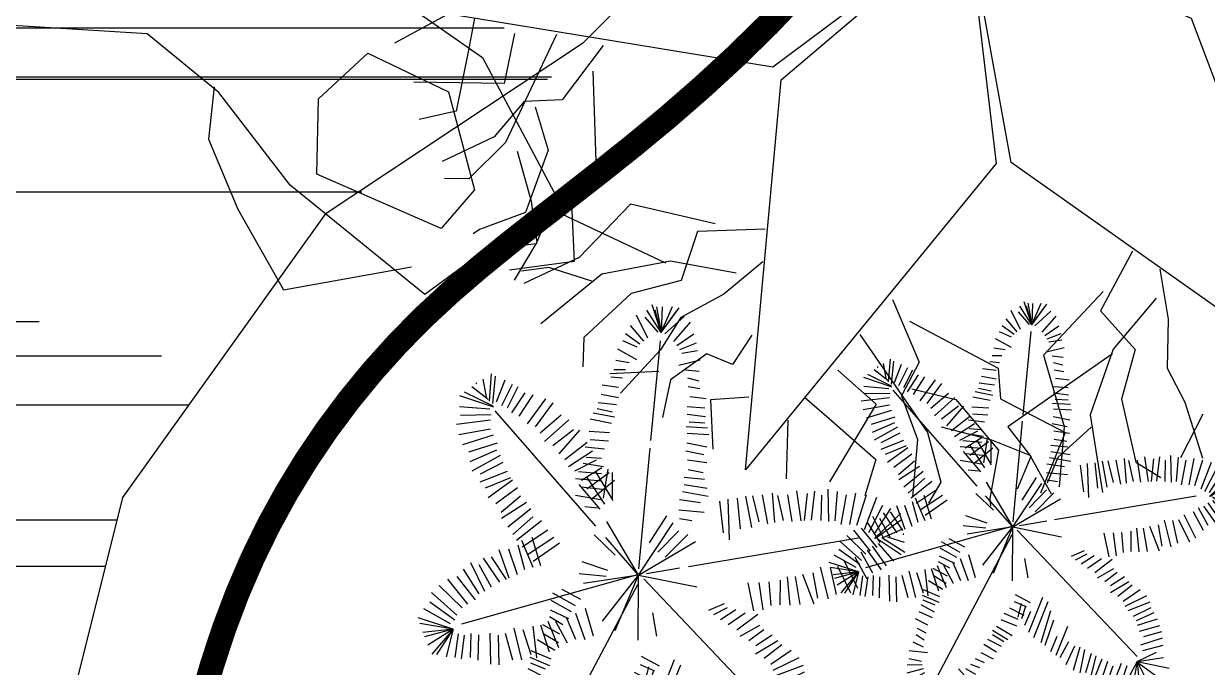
# Model space of a CAD drawing. Extents: x 302512 to 1034855, y -184136 to 410364.
# Drawn here: x 563410 to 568247, y 56767 to 59398 of the extents above; entities that cross this region are included whole.
import ezdxf

# ---------------------------------------------------------------- set-up
doc = ezdxf.new("R2010")
doc.units = 0
doc.header["$MEASUREMENT"] = 0
doc.linetypes.add('ACAD_ISO04W100', pattern=[30.5, 24, -3, 0.5, -3])
for name, color, linetype in [('F', 5, 'Continuous'), ('shu', 74, 'Continuous'), ('树', 80, 'Continuous'), ('水', 120, 'Continuous'), ('环境', 8, 'Continuous'), ('红线', 20, 'Continuous'), ('道路线', 161, 'Continuous')]:
    doc.layers.add(name, color=color, linetype=linetype)

# ---------------------------------------------------------------- blocks, each defined once
blk = doc.blocks.new('M_F15')
for p, q in [((-81.9454059945001, 483.6525579526096), (-113.6309115628774, 533.2662440708191)), ((-104.4587915299271, 531.8963583796794), (-81.9454059945001, 483.6525579526096)), ((-93.0075386403023, 534.2787682773123), (-81.9454059945001, 483.6525579526096)), ((-81.9454059945001, 483.6525579526096), (-59.09848882151164, 541.0686364855683)), ((-81.9454059945001, 483.6525579526096), (-73.32917202415229, 540.4134737637178)), ((-81.9454059945001, 483.6525579526096), (-63.05993556987414, 532.9908167884514)), ((-74.39900240463612, 482.9714111716439), (-45.21615323580772, 526.7830634944476)), ((-105.8377881156539, 466.1170081378186), (-139.5192633542465, 505.1070747927588)), ((-81.9454059945001, 483.6525579526096), (-121.6030472779348, 520.0747937773849)), ((-88.02905933707552, 482.9714111716439), (-121.142834016202, 505.9072918547427)), ((-81.9454059945001, 483.6525579526096), (-105.4585047571745, 524.3651670480831)), ((-52.99254935400131, 472.5335253517896), (-29.62063354822021, 518.4510669189513)), ((-111.8982279383417, 458.2108195338496), (-145.8490550445331, 482.0464083663155)), ((-45.21615323580772, 466.3074180206495), (-17.9560393709271, 497.5752952792445)), ((-37.3970296664138, 460.0355304885452), (-8.214180497585403, 480.9113021282519)), ((-117.9891978261221, 450.2499557342999), (-151.3199176075614, 463.5352726674737)), ((-48.53934455334274, 267.0939526876573), (-79.8330389566072, 467.2734899063817)), ((-31.58609630336832, 453.7636429564409), (-2.360519683339589, 466.3074180206495)), ((-122.1303308528422, 442.7696792006336), (-153.5085762711278, 447.9548827746985)), ((-31.58609630336832, 428.721873028986), (7.381339190002109, 449.5976446686927)), ((-116.1374942658222, 418.4555649716331), (-158.9684830085862, 429.3992971412517)), ((-129.789852079437, 408.6781536090166), (-157.2548304479369, 406.1993811552511)), ((-15.99057661577899, 422.4957656978459), (11.26953724909981, 426.661763985594)), ((-8.214180497585403, 407.8918815902434), (15.15773530819752, 407.8918815902434)), ((-133.8453758227388, 392.6376269723114), (-156.5381580141966, 387.044409218317)), ((-2.360519683339589, 391.1821082382867), (21.01139612244333, 393.2879974826428)), ((-135.530066510064, 375.0125400877005), (-158.7268166777631, 371.4640193255418)), ((5.415876434853999, 372.4122258429361), (38.52965111397862, 376.5782241306842)), ((-138.5886101264568, 354.9270694019306), (-171.7371555154878, 351.0474361944234)), ((5.415876434853999, 351.5364542032294), (40.49511386912673, 357.8083417353355)), ((9.304074493951703, 336.9325700956288), (46.30604723217402, 341.0985683833769)), ((-384.5062691857966, 263.9481191743562), (-393.7379548136869, 318.118141381754)), ((-376.8484047152979, 260.5136657134772), (-384.8847971936593, 315.7786735444006)), ((-370.4058597239509, 266.1509367563176), (-364.638491684711, 313.2557747305327)), ((-133.8730613595126, 319.5478713341272), (-170.7968227986748, 314.7377393777842)), ((-133.5927536663439, 334.6578992219966), (-169.1536180020103, 332.3526010014193)), ((13.23500000424792, 311.8908001681739), (56.04790610551572, 320.2685769446343)), ((17.12319806334563, 322.3286859880263), (48.27150998732213, 328.6005735201325)), ((-418.0225635458355, 292.717311076598), (-419.7146645583052, 290.8105871800781)), ((-392.5423569287868, 270.8460103295602), (-407.752751604321, 303.8908403125224)), ((-358.4422906107175, 261.4643631574909), (-348.1339626727531, 308.7989647709201)), ((-345.6188381309021, 259.4575591612975), (-335.2700561231941, 306.8135919445831)), ((-334.5960605237397, 252.0483536201264), (-318.7457688453796, 297.9187830835417)), ((-318.9711731442221, 249.3497729593128), (-302.2005419490542, 297.8836467141537)), ((-298.8062634040107, 237.9835269649993), (-275.5523893331265, 296.5763453529016)), ((-281.3409408055013, 236.2115924666687), (-258.9874041709427, 292.103210082083)), ((-131.6969267132845, 294.293033095315), (-175.270705234796, 292.1816596298759)), ((-137.970070993475, 303.4971194364462), (-169.7142333883476, 302.1325452256806)), ((19.04593336729522, 299.3928053049294), (61.90156691976154, 307.7248018804257)), ((-374.8798419088362, 255.6851372740057), (-438.000966007703, 268.8885484412003)), ((-387.591514744965, 266.5963839438373), (-426.0892261703866, 283.4500904579254)), ((-269.4180695766354, 227.1033452776192), (-237.0430029912113, 272.8794507207258)), ((-256.615800529953, 211.8366263694061), (-219.5779242073259, 266.7072738020306)), ((-134.3480674624298, 280.7675654553514), (-177.9523760490301, 278.6015167943315)), ((22.9341314263911, 280.6229229095788), (63.82430222371113, 282.6830319529709)), ((24.89959418153921, 263.9131495576203), (61.90156691976154, 266.0190388019782)), ((383.1692724840723, 201.3316148394661), (379.2810744249746, 266.0190388019782)), ((396.7993294165117, 203.437504083824), (400.6875274756094, 268.0791478453702)), ((414.3175844080488, 199.2257255951099), (422.1367079774427, 268.0791478453702)), ((-372.907476107699, 253.9921288040114), (-445.3519996959676, 259.3232937982484)), ((-379.6705731393522, 248.0424715980607), (-440.3909127529914, 237.8754977451572)), ((-114.1863065028247, 71.93872651200945), (-368.6158484789303, 247.4366166022846)), ((-238.250384309742, 208.3656502231988), (-205.8755615389418, 249.7415132459391)), ((-221.7667949162933, 195.0491677719347), (-193.0114111747589, 252.1563828399667)), ((-133.6313950286894, 261.6125935184173), (-173.8264045417454, 253.8272658214028)), ((-131.5408696658815, 244.918005382644), (-167.971618954376, 238.1076263690702)), ((-8.247149853683368, 9.352799324080479), (-46.13699185977566, 251.7265804548606)), ((32.67599029973462, 247.2491564066277), (71.64342579310505, 251.4151546943758)), ((285.8361386530451, 184.6218414875093), (262.4642228472621, 240.9772688745234)), ((283.8706758978969, 240.9772688745234), (291.6470720160905, 186.7277307318654)), ((305.2771289485299, 190.8937290196136), (297.5007328303363, 249.3092654500197)), ((324.7608466952152, 195.0597273073618), (313.0962525179239, 245.1432671622715)), ((340.3563663828027, 197.1656165517179), (322.795383940067, 259.7471512698721)), ((352.0209605600958, 201.3316148394661), (342.2791016867523, 259.7471512698721)), ((365.6510174925352, 197.1656165517179), (361.7628194334375, 257.641262025516)), ((424.0594432813923, 195.0597273073618), (437.6895002138317, 255.581152982124)), ((435.7667649098821, 195.0597273073618), (455.2077552053688, 253.4752637377678)), ((437.8582097770468, 186.2982342442192), (476.4827280939699, 247.8187747401626)), ((-373.3108490840168, 227.138481647009), (-437.8141507082619, 201.8154382174089)), ((-374.1900030872093, 237.6971957865389), (-434.0509469635144, 221.4095066955342)), ((-208.0234905489178, 186.9053232264323), (-172.8469890637934, 231.9896520049206)), ((-197.0209588368598, 175.1336317459609), (-158.2242868785997, 217.6873357402546)), ((-135.1033812585138, 226.877231688708), (-173.9354936680738, 221.5967377274592)), ((34.64145305488273, 211.7695006593203), (75.53162385220094, 218.0413881914246)), ((38.52965111397862, 228.4334938103129), (69.67796303795694, 230.5393830546691)), ((196.2366734890129, 215.9354989470685), (221.5740520499421, 161.6859608044106)), ((235.2041089823815, 167.9578483365149), (215.7203912356963, 224.2674955225648)), ((250.7569012187705, 176.289844912013), (227.3849854129894, 222.2073864791728)), ((268.2751562103076, 178.3957341563691), (246.8687031596746, 228.4334938103129)), ((440.2775785629856, 187.248581133832), (481.4938949745156, 236.8451700832647)), ((455.8701346999114, 193.3734585448055), (488.7850625439678, 219.5025368538245)), ((-368.8317705027948, 209.6866567839825), (-427.7731063061619, 182.8616847233043)), ((-360.5902196206935, 198.628173137984), (-415.9316308460329, 164.910090353811)), ((-182.3573149526765, 169.6532314918823), (-145.4420199123997, 202.4583733131058)), ((-128.5209674118341, 191.9581703648346), (-169.723912877369, 188.2622366514915)), ((-136.2841039695995, 207.2074478122613), (-167.0312862375649, 201.797929552431)), ((38.52965111397862, 197.1656165517179), (85.27348272554445, 201.3316148394661)), ((170.9420223792804, 138.7500801213118), (149.5355693286456, 197.1656165517179)), ((192.3484754299152, 147.08207669681), (165.0883615650346, 205.497613127216)), ((204.055797058405, 161.6859608044106), (178.7184184974758, 209.6636114149642)), ((452.085670987095, 191.8868917430755), (504.275124700227, 174.6858380949107)), ((461.9430006139028, 195.7589275423106), (498.2638199568864, 193.7303869233801)), ((493.1978603934604, 208.0360797273624), (492.3050937297048, 210.4239175648327)), ((-348.7080462761969, 185.0982523587136), (-400.3276830850245, 153.3518372013459)), ((-346.0087029491169, 171.1036984423645), (-393.0676215933636, 135.1490480227803)), ((-128.8012751050028, 176.848142476967), (-175.1838196148274, 169.7066510180448)), ((-164.9331778677824, 154.6591385625979), (-131.6789572791658, 189.8765298661729)), ((-150.3104756825887, 140.3568222979302), (-114.2138784952804, 183.7043529474777)), ((-92.91767042833635, 130.3838627457844), (-141.7139697985822, 179.5860335996749)), ((-134.7472258059497, 124.3768955552423), (-100.5112720122725, 171.1388348117525)), ((-112.5619551026884, 130.4714597560796), (-118.4992788551608, 189.7600742626455)), ((-95.50421038266722, 134.9819872583721), (-107.6269970734938, 185.0589791294224)), ((36.56418835883233, 165.8519590921587), (79.41982191129864, 170.0179573799069)), ((38.52965111397862, 182.5617324441173), (91.08441608858993, 186.7277307318654)), ((87.53713505935048, 39.1374546400184), (406.5672658211224, 179.5379345197416)), ((139.7937104553039, 122.0403067693551), (116.421794649521, 182.5617324441173)), ((154.9061947198879, 111.5590481061354), (131.97458688591, 190.8937290196136)), ((437.6895002138317, 170.0179573799069), (474.691472952054, 138.7500801213118)), ((445.4658963320253, 186.7277307318654), (498.0633887578369, 167.9578483365149)), ((447.4313590871734, 178.3957341563691), (486.3560671293453, 151.2480749845581)), ((-336.8668146306918, 162.746415568854), (-383.9466728934458, 117.9320926576183)), ((-327.7051680464065, 149.9511337939148), (-366.5013523754187, 116.1979146403519)), ((-125.3063667480365, 162.6686133379335), (-177.3309923877332, 154.1364863862455)), ((-114.0598624447466, 107.4130155266666), (-166.9367798773983, 144.8778324336399)), ((-119.3991394444365, 146.9147492119719), (-162.0064679041297, 140.7037565018873)), ((-107.1690812555098, 119.3599965718131), (-155.1419779562493, 162.8601273127842)), ((40.49511386912673, 145.021967653418), (91.08441608858993, 153.3539642289143)), ((418.2057824671465, 153.3539642289143), (451.3195571462711, 117.8743084816069)), ((429.9131040956363, 159.6258517610186), (466.9150768338586, 128.3121943014594)), ((-314.9028989997241, 134.6844148857017), (-362.8819133461548, 100.4665625950602)), ((-349.1386089787793, 92.3227180495578), (-304.8409149791132, 124.5903338832504)), ((-300.2597448252691, 120.4412862719564), (-339.1175666571598, 73.40672103651923)), ((-118.2309407506873, 125.7493049568311), (-169.3441955468952, 121.7324840591154)), ((-0.3909069553155859, 65.89812702484414), (19.89524826645356, 127.6501188822094)), ((46.30604723217402, 128.3121943014594), (71.64342579310505, 130.4180835458155)), ((389.0229332983181, 128.3121943014594), (429.9131040956363, 80.33454369090578)), ((408.5066510450033, 140.8101891647038), (443.5431610280775, 103.2704243740045)), ((-286.5371362617789, 107.8380116551671), (-320.7323921710886, 65.49774598887961)), ((-119.8741455473537, 108.134443333196), (-144.9792466854487, 104.1155605661315)), ((-6.248717742439112, -3.122762666953349), (36.07445969408946, 116.7943197493805)), ((20.61368331915946, 51.80463341380346), (51.08032674618516, 104.1897975150059)), ((37.48196257796553, 45.50336730856907), (70.29529475607342, 101.3859776128629)), ((346.16729974585, 103.2704243740045), (377.3156116698265, 44.85488794359844)), ((365.6510174925352, 107.4364226617527), (390.9456686022659, 57.39866300780886)), ((379.2810744249746, 113.7083101938588), (418.2057824671465, 67.79076862669717)), ((-276.4753960557919, 93.34368823234945), (-306.1096899858967, 51.19542972421368)), ((-261.8319980667147, 83.5008020389705), (-302.4695551527475, 39.92350775020896)), ((-285.9859657592988, 26.60702529894479), (-249.9091268378488, 74.392554849921)), ((-6.248717742439112, -3.122762666953349), (-94.85556970490325, 86.46229600323386)), ((-6.248717742439112, -3.122762666953349), (89.21897577950222, 91.1695898949256)), ((301.3889308894341, 72.00254711540947), (324.7608466952152, 19.81311801614356)), ((315.0189878218735, 80.33454369090578), (352.0209605600958, 28.19089479260583)), ((334.5027055685587, 88.6665402664039), (355.9091586191935, 40.68888965585029)), ((-241.7082738401168, 58.91239761370161), (-272.2429052065472, 14.06293833307609)), ((-223.3228555394217, 55.40366498642834), (-262.1809211859363, 3.968857330624814)), ((-61.47868802312769, 24.7082645880073), (-113.1294514805377, 53.68200002248159)), ((-5.812025743356571, -2.814611742729539), (-88.58661081040736, 54.28082190675559)), ((252.7223639739186, 49.02088623134659), (268.2751562103076, 3.149124865150952)), ((274.1288170245534, 57.39866300780886), (285.8361386530451, 9.421012397255254)), ((285.8361386530451, 67.79076862669717), (305.2771289485299, 13.58701068500341)), ((-205.9391725242731, 40.38814088728759), (-247.5375231968574, -5.87402886275413)), ((-190.3756788330102, 28.80845656496604), (-233.7744605636235, -18.45587230968704)), ((8.79872231751142, 4.485834407392758), (70.56543769070413, 31.66845962929074)), ((211.8321931766004, 36.52289136810214), (237.1268442863311, -15.62075753019963)), ((233.2386462272334, 42.79477890020644), (254.6450992778682, -9.39465019905947)), ((-215.8566075094041, -40.58114540723363), (-251.7684364181241, 6.966011898757642)), ((-233.9957886550201, 18.50596058387782), (-203.0555205438741, -32.75508652054668)), ((-176.5919203958892, 20.68604318932012), (-219.1310625745446, -28.29875850306598)), ((-6.248717742439112, -3.122762666953349), (114.456331894371, 3.149124865150952)), ((-8.247149853683368, -2.814611742729539), (-328.0917545151624, -186.8767077362336)), ((-257.8994091567274, -73.34841453285662), (-291.683422859358, -22.54663245244046)), ((-242.9467065963854, -62.23224599352034), (-272.5787550494133, -16.58188643444919)), ((-231.4396195100817, -48.85648529566788), (-256.5550349965815, -3.868898374996206)), ((-68.54534159039213, -9.39465019905765), (-123.0655693201516, -5.182871710345353)), ((-68.54534159039213, -21.89264506230393), (-123.0655693201516, -30.22464163780023)), ((-6.248717742439112, -3.122762666953349), (-109.4355123877122, -46.93441498975699)), ((-3.376901633029775, -22.28246895966004), (-95.0087284656729, -401.2935985232143)), ((-53.39026215728518, -110.8982008132043), (-6.248717742439112, -3.122762666953349)), ((-24.03028666895443, -123.0450418944638), (-6.248717742439112, -3.122762666953349)), ((-6.248717742439112, -5.182871710345353), (24.8995941815374, -130.3917213476179)), ((6.363598207184623, -7.68157665941726), (363.4860959693815, -232.9763392554341)), ((149.5355693286456, -36.49652916990453), (176.7956831935262, -15.62075753019963)), ((161.2001635059387, -42.76841670201065), (184.5720793117198, -21.89264506230393)), ((176.7956831935262, -48.99452403315081), (202.0903343032569, -21.89264506230393)), ((213.7549284805482, -61.53829909735941), (246.8687031596746, -19.78675581794778)), ((-273.9373489884529, -86.00041685812175), (-318.1194121172812, -47.00307681140293)), ((-303.6074176090951, -40.3245564430872), (-262.8851897331951, -77.00131859710018)), ((194.3139381850633, -55.26641156525511), (221.5740520499421, -23.99853430666008)), ((223.4967873538917, -71.97618491721369), (256.6105620330163, -40.66252745765451)), ((242.9805051005769, -76.14218320496184), (266.3524209063598, -46.93441498975881)), ((-298.6862310924407, -111.6398846136799), (-340.8778404568548, -62.19592956076849)), ((-288.2501614986286, -99.86094343594596), (-323.3467187478927, -62.27563525617734)), ((-106.5682160031629, -79.50776081916956), (-148.2916209472569, -68.87204980447314)), ((40.49511386912491, -69.87029567285572), (59.93610416461161, -113.6819479956612)), ((258.5760247881644, -82.41407073706614), (285.8361386530451, -53.20630252186311)), ((262.4642228472621, -99.07806388806057), (299.4661955854845, -61.53829909735941)), ((281.9052131427488, -103.2440621758087), (309.1653270076276, -67.81018662946553)), ((-308.6435724664843, -119.0066784763585), (-351.7308177141003, -78.37703403129672)), ((-114.091636735604, -94.55693720189447), (-164.9377255990603, -80.62732448079987)), ((-93.68189365691615, -94.38387449028596), (-64.4667528673217, -144.4363973421514)), ((297.5007328303363, -111.6218389522692), (330.614507509461, -74.03629396060569)), ((305.2771289485299, -122.0139445711575), (350.0554978049477, -84.47417978045814)), ((-325.9940558448452, -144.8751547022712), (-377.5507173105798, -105.6133213069734)), ((-312.7760612158836, -132.6469325227881), (-360.8348672610737, -95.73117787616138)), ((-119.051231227977, -108.292870133424), (-164.4317473467927, -96.33669632012788)), ((-120.3537145456266, -123.349265863555), (-160.9436465201798, -115.3617716788558)), ((-110.8146513698557, -108.6681812138941), (-79.39565503894119, -155.5170810032614)), ((315.0189878218735, -130.3917213476198), (361.7628194334375, -97.01795484466857)), ((330.614507509461, -140.8296071674722), (367.6164802476833, -109.515949707913)), ((-341.5956115129338, -171.9166703025166), (-403.1334147414345, -140.0571156481237)), ((-335.335307557445, -155.0217914816621), (-391.1856196029748, -122.2437067792507)), ((-160.8719414042516, -138.4265989524483), (-126.6852398170813, -184.7652320058805)), ((-129.6700495298282, -137.7024067861985), (-159.6823035977595, -129.1049239577915)), ((-145.7200568458993, -134.4924366226223), (-112.3962276956281, -170.9401903062808)), ((-126.8383714226875, -121.381169273347), (-97.40550496767173, -159.8495226229097)), ((340.3563663828027, -149.1616037429685), (377.3156116698265, -119.9538355277655)), ((346.16729974585, -159.5994895628228), (389.0229332983181, -132.4518303910118)), ((-343.5622648886292, -182.3278004304866), (-401.417250477467, -159.9353450000817)), ((-205.3177805909054, -167.2154849310591), (-177.3966396805354, -211.718305971759)), ((-187.5451328278014, -155.6755362459389), (-164.8512985480429, -215.4509157314133)), ((-173.0331383196135, -148.9970158776232), (-142.7089598699131, -197.4782200653353)), ((-130.5542365132005, -157.387749486923), (-168.6205302825711, -148.0725012708263)), ((-128.8992379732335, -175.7022788053673), (-164.4172528206927, -165.1168464889579)), ((39.83957457218094, -160.1266282242905), (79.84887782875921, -170.6432005733277)), ((106.2037038056587, -151.2570176460613), (94.22760083607318, -241.7201520095805)), ((120.8144514053693, -158.5574659368449), (108.6388278632076, -251.0297851509822)), ((353.9864233152439, -172.0974844260672), (398.7647921716598, -147.0557144986124)), ((367.6164802476833, -182.5353702459197), (406.5411882898552, -159.5994895628228)), ((-350.0835713984652, -192.0506570640955), (-409.426482143228, -175.6571844466034)), ((-268.6125417544663, -190.41044828132), (-251.5443781013419, -251.0943737925481)), ((-251.0576196567836, -190.4546690985044), (-234.6055456651029, -248.3587516930202)), ((-238.2565326912554, -182.6286102118174), (-210.7903196119314, -231.5080936893482)), ((-223.9437201810797, -168.7680836339932), (-192.7804696832009, -227.1756520697018)), ((-132.7253594960657, -192.0864285668958), (-171.8849382000899, -180.137474101004)), ((41.9625502426552, -177.106019443816), (72.71945348323425, -182.4599907056509)), ((59.02782414131434, -177.6364677441816), (59.73279859314243, -211.9645125545358)), ((71.2086725058889, -182.8351467740467), (69.4867476579384, -214.1253890997905)), ((85.80732187167087, -191.1335853934361), (80.42112911847835, -227.8121915029769)), ((132.9900716931134, -178.0253210085666), (129.1157416355964, -258.6925805654209)), ((365.6510174925352, -203.4111418856264), (412.3948491040992, -174.2033736704234)), ((373.4274136107288, -215.9091367488709), (418.2057824671465, -190.8673668214178)), ((-342.2668491115419, -200.9329261322691), (-416.5795603859842, -196.4767380163539)), ((-342.2668491115419, -200.9329261322691), (-410.2574115647913, -206.7510860225884)), ((-342.2668491115419, -200.9329261322691), (-399.9158490925092, -222.466687744718)), ((-342.2668491115419, -200.9329261322691), (-394.3368692400509, -230.4470969791437)), ((-342.2668491115419, -200.9329261322691), (-383.7921751659178, -244.6945462389413)), ((-342.2668491115419, -200.9329261322691), (-371.3242630518107, -260.2952446948511)), ((-342.2668491115419, -200.9329261322691), (-362.2765989273394, -258.8841162464832)), ((-342.2668491115419, -200.9329261322691), (-341.8779312381703, -258.4690720396593)), ((-330.3575572057671, -207.5964447964052), (-325.0009193582682, -255.7434339623906)), ((-317.3953084098412, -206.9268912632651), (-312.0006503947297, -255.0993812852121)), ((-305.6652389368028, -200.6976518966967), (-294.6449102950573, -247.961595892888)), ((-289.8450247705005, -199.6298190737343), (-278.1848060785887, -249.6381211084154)), ((-135.4426487660839, -211.0612252273368), (-178.5808596625466, -204.3439151429502)), ((24.69441663883481, -210.9644893704044), (61.27283941889436, -216.9310413858457)), ((34.17198720396482, -195.2057882657318), (72.48949207400801, -203.426821728608)), ((145.1656952352751, -197.4931784259679), (140.0964749618179, -262.3890495754222)), ((181.6925626073444, -204.7936243710737), (172.1749622490061, -279.1451278127024)), ((366.9325895575203, -244.8883887435986), (406.5411882898552, -211.7431384611227)), ((-134.2214938785528, -224.7898669260667), (-177.3350640582867, -218.1301267727686)), ((-141.4233935932789, -233.2869361286866), (-172.8504536135806, -228.6078542305895)), ((20.99108190973493, -227.3768286674058), (61.44114429509136, -233.7047485567145)), ((162.9625056364148, -234.1680830837704), (157.1577911490222, -273.6967160193926)), ((366.9325895575203, -244.8883887435986), (426.0249060365404, -220.0751350366208)), ((-140.3310610189692, -264.7347009677505), (-175.4554202488798, -258.7206456908498)), ((-139.0285777013196, -249.6783052376195), (-175.2462218658839, -241.0305437109255)), ((8.073049023247222, -257.458014231579), (49.77415066636058, -270.2701254667736)), ((15.15998052541909, -245.6367527068942), (56.908365871981, -258.4078065033664)), ((193.7981237831391, -239.3934276782602), (183.1290263521532, -282.8082143778174)), ((210.0778466661923, -246.348857276289), (201.3813592791394, -295.6800479465655)), ((223.050872678954, -245.9380144189381), (221.6708507128806, -304.3540378830148)), ((235.6769120008012, -248.3200490676099), (238.7785187657664, -305.6713709338001)), ((253.5661733578381, -253.989618964335), (252.1967357358026, -302.4438836952559)), ((266.1564451580434, -256.4002282730344), (266.4056443085592, -303.5066761977378)), ((282.049810361772, -260.7190083117675), (275.771897088307, -311.0597326869993)), ((296.6889086790779, -262.4612394822416), (293.1357739160758, -313.6429529343804)), ((329.9867342370489, -259.6571863574845), (323.5036965571326, -314.3933694568223)), ((344.6076101569524, -261.3607706740258), (341.0544753939503, -312.5424841261647)), ((366.9325895575203, -244.8883887435986), (354.9618349472821, -293.0887968374154)), ((366.2655262823973, -245.6031117128896), (423.4106135179973, -268.7124877199312)), ((366.9325895575203, -244.8883887435986), (445.5317369108379, -241.3606370492816)), ((366.9325895575203, -244.8883887435986), (408.1103950208835, -292.7662632762294)), ((366.9325895575203, -244.8883887435986), (390.3459027933914, -313.0846248586276)), ((366.9325895575203, -244.8883887435986), (370.807514558297, -307.1583334975767)), ((-147.4206380989745, -284.369764970188), (-179.9811710888171, -277.0424662420919)), ((1.543106962506499, -281.9509167372125), (37.90594103827243, -289.9662661514321)), ((10.84758166669781, -268.2454844236818), (41.16851663859416, -277.7425793141574)), ((311.9428904730958, -270.3380378037436), (307.7980578930947, -315.3270129172251)), ((-146.480816194271, -304.6650244292287), (-169.1788479127572, -298.708467198021)), ((-3.852026153128463, -296.0677171480547), (30.37825040732423, -305.9761801358454)), ((-144.2951986853077, -338.7464955180858), (-171.3499708956224, -333.4071462779939)), ((-146.6498265423797, -322.3696369893569), (-168.6326816256023, -314.432349617553)), ((-15.73460848615105, -334.6818914568939), (7.288597264023338, -339.2220693088257)), ((-6.03665835663196, -316.8288641223571), (26.45932697393073, -324.437316831627)), ((-131.7410012210057, -349.8989290127156), (-175.4820661180111, -356.3003438687447)), ((-23.30479196045235, -350.6873340489456), (-0.06120664588888758, -353.1331856710131)), ((-140.2453842533796, -373.4523939454648), (-171.9939652913981, -375.3254192274744)), ((-136.9097940963729, -381.3249639241694), (-171.4477990042433, -391.0493016470045)), ((-48.72821861842567, -368.9571005700964), (-12.15937768320509, -393.7961573786324)), ((-32.56677382129055, -364.397237754838), (-5.89230803020655, -371.3931097104996)), ((-131.6853662996746, -389.8795311724807), (-167.94415085947, -410.0313176548516)), ((-126.485579219705, -398.3765284897072), (-164.0623944153085, -433.6277700530882)), ((-66.21673178663332, -404.9098967265472), (-42.37845517202913, -438.8588366839358)), ((-57.78419361980559, -399.4907116703034), (-30.94621381262004, -423.305819627918)), ((-51.34881909061005, -393.8613711730413), (-23.59640990270782, -409.3947032657325)), ((-109.8961622812894, -415.4638611733262), (-152.2233735862701, -446.7609336883143)), ((-109.9545621447887, -428.0858079202208), (-137.5483010672378, -458.6596317475942)), ((-124.1927467523365, -464.6657018002552), (-106.2932155365161, -422.4374863647081)), ((-106.2932155365161, -422.4374863647081), (-110.5735382185612, -462.5215328923859)), ((-103.2914307984593, -421.3654019107726), (-73.71965851195455, -452.9111707090869)), ((-103.2914307984593, -421.3654019107726), (-78.09819271132983, -466.3929489760394)), ((-103.2914307984593, -421.3654019107726), (-94.74026293923998, -464.945518654451)), ((-91.3954690587525, -417.0770640950341), (-61.21085585940273, -460.7347254691595)), ((-74.60198625001249, -410.2880243440686), (-56.1636336111369, -458.3992935433835))]:
    blk.add_line(p, q)
at = {"width": 0.8, "flags": 9}
for tag, p in [('YSIZE', (-3.124358871218647, 3.12276266695153)), ('XSIZE', (-3.124358871218647, 9.36828800085641))]:
    blk.add_attdef(tag, p, '', height=0.2, dxfattribs=at)
blk = doc.blocks.new('Plant126')
for points in [[(23.58504626057402, -10.83340918880413), (553.610469767751, 864.7579250360054), (2176.675692236182, 1233.90219391314), (1050.741306986616, 32.61459379066082), (23.58504626057402, -10.83340918880413)], [(1580.739733832175, 589.1680923505251), (1794.124046112571, 595.4381815964794), (1996.935440824469, 562.1962371490577), (2149.115767697091, 616.6496650931863), (2392.825539169004, 657.1321287371889)], [(2209.766595343259, 685.074361502388), (2378.91264117368, 565.5800371856226)], [(1699.254639141305, 557.3692663143215), (1886.759788180076, 348.2509688055638), (2147.4350971362, 214.7855754148391), (2477.387827341023, 221.5407904981316)], [(1489.763465049196, 486.5311998191669), (1720.113478232684, 318.8533585282626), (1900.67261349324, 439.8031862461562), (2100.144027778457, 354.5211839405006), (2370.83935069693, 377.1758382353496), (2449.296123789987, 472.5845965600224)], [(1641.103456641446, 340.0525829241583), (1872.006554904525, 55.76683241483124), (2180.260274156186, 100.1058369428997), (2429.809580464367, 43.73631907719255)], [(1906.512239066375, 342.9512571233704), (2149.094479684296, -135.0385822943149), (2286.808750800134, -55.52921079431826), (2414.503262109225, -132.1399080951028)], [(2199.459639962894, 211.4140344790708), (2306.008134661548, 55.77916501778827), (2406.717076469227, -3.003901209763626)], [(1653.069794569761, -482.559912175007), (1900.385435974473, -140.9342662363138), (2029.473349588676, -148.6475262803519), (2206.405326903638, 99.98278380653073), (2444.275563538991, -37.35166134712335)], [(2110.717036083675, -412.7044299575441), (2194.173099469204, -210.3292143202502), (2280.969143281705, -59.99405654113207), (2453.455078802232, 7.460262304352455)], [(21.89737169117143, -8.812130114843512), (515.1689987097197, -905.6232786361447), (23.32470198454394, -2495.811127731411), (-454.0536843478767, -920.0795470495591), (21.89737169117143, -8.812130114843512)], [(22.15771596720151, -10.30995933523218), (1045.454766492927, -31.52977363179662), (2176.675692236182, -1252.573353849898), (573.36292065405, -878.1293732905265), (22.15771596720151, -10.30995933523218)], [(1936.284613178301, -512.4427006765704), (2005.274693489206, -335.1233027061185), (2240.911101802209, -187.2016932888741), (2437.882870941117, -250.8116779642091), (2470.154799462631, -252.7399222128092)], [(1678.949121230122, -697.9482254276313), (2126.576421463556, -471.9725696355249), (2341.907311865521, -445.9587593948031), (2422.310663080003, -509.0836182328144)], [(1552.360852762227, -541.3429784025589), (1828.895710517114, -467.1456511877273), (1959.37695375456, -559.182994465687), (2149.668925458696, -518.7127899225247), (2386.145669052072, -571.7232253444176)], [(1814.716904961257, -809.7415488011989), (1978.576410298134, -670.491244388782), (2275.150896458232, -908.5342854383139)], [(1909.033172225623, -964.4186774666246), (2011.68867410002, -873.3515334765484), (2209.766595343259, -703.7455214391462), (2354.71398507421, -770.7269735481036)], [(1185.977311705661, -1031.375411982802), (1155.939048087763, -1314.703295807246), (1350.964239105102, -1410.597179969287), (1376.843565765463, -1625.985493221838), (1531.810733358012, -1849.087192407527), (1653.665528357102, -1869.328371842633)], [(1320.351602394818, -1058.844725624609), (1432.473815105928, -1240.505916205535), (1505.091144099293, -1432.766708426739), (1628.339359458347, -1537.332023482618), (1785.253087117759, -1728.149644905739)], [(1994.723063933649, -1047.299516400258), (2238.43274466884, -1087.781927657366)], [(1352.070463891447, -1177.381057367523), (1264.721280372192, -1444.324428529967), (1279.474513647889, -1736.808564920715), (1450.301066620319, -2019.178403784384)], [(1619.425733701224, -1147.995779693179), (1730.154616789237, -1245.332887040227), (1672.29053912613, -1345.556409485647), (1759.373760457544, -1512.761331653115), (1911.554178066886, -1567.214811984182)], [(1134.793104159486, -1235.678997757708), (1004.045971416068, -1577.789821920692), (1196.57153534166, -1822.5758713396), (1272.528754024985, -2066.876669032129)], [(1875.655000863058, -1195.706377543896), (1865.922327838212, -1357.126336302777), (2072.073612240216, -1375.924397326694)], [(1270.007820865882, -1464.080408625575), (977.3475974881294, -1913.157711216432), (1115.061868604113, -1992.667082716458), (1112.562314194525, -2141.559122084314)], [(1717.922298618083, -1555.644832780113), (1699.010201067009, -1761.876767577408)], [(327.1108553280792, -1599.523429063652), (529.6350544665038, -1801.910977303903), (515.1689987097197, -1960.929720303925), (645.3632097925729, -2105.492299664279), (717.6931978481443, -2336.792384731403)], [(428.3729548973643, -1657.34839794352), (847.8872635668231, -1700.717203183763), (905.7513412297849, -1816.367245717332), (1209.53749457332, -1845.279677770371), (1209.53749457332, -2119.948568077694)], [(254.7808672725077, -1787.454708890503), (674.2951759419666, -2062.123494424036), (804.4892416606453, -2235.598610611263), (790.0231859038613, -2336.792384731403)], [(1302.566944960869, -1783.548911096682), (1221.057441642057, -1953.640048971408), (1220.504283880451, -2070.248084078843)], [(544.1011102232878, -1917.561019837472), (732.1592536049284, -1888.648483010643), (978.0813292855019, -2018.754793957583), (1021.47935119168, -2221.142342197834), (1035.945406948464, -2250.054774250917)], [(225.8489011229685, -1960.929720303925), (428.3729548973643, -2033.211062370997), (370.5088772344025, -2409.073622024685)], [(717.6931978481443, -2018.754793957583), (934.6833073793241, -1989.842257130754), (1108.275395004181, -1989.842257130754), (1252.935516479498, -2105.492299664279)], [(139.0527119464386, -2119.948568077694), (269.2469230292918, -2163.317268544176), (515.1689987097197, -2250.054774250917), (529.6350544665038, -2409.073622024685)], [(110.1207457970449, -2235.598610611263), (196.9167896094004, -2466.898590904553)]]:
    blk.add_lwpolyline(points)
blk = doc.blocks.new('G')
at = {"layer": 'shu', "xscale": 0.9719999999999756, "yscale": 0.9719999999999756, "zscale": 0.9719999999999756, "rotation": 347.5246015080592}
blk.add_blockref('Plant126', (-79.84407044318505, -59.49499393318547), dxfattribs=at)

msp = doc.modelspace()

# ---------------------------------------------------------------- hatches: boundary and pattern name
at = {"layer": '水'}
h = msp.add_hatch(dxfattribs=at)
h.set_pattern_fill('AR-RROOF,_O', color=256, scale=1000)
h.set_pattern_definition([(0, (509471.4933334838, -11821.67426260607), (2200, 1000), [15000, -2000, 5000, -1000]), (0, (510801.4933334839, -11321.67426260607), (-1000, 1330), [3000, -330, 6000, -750]), (0, (509971.4933334838, -10971.67426260607), (5200, 670), [8000, -1400, 4000, -1000])])
h.paths.add_polyline_path([(568193.6887246061, 65415.35686005982), (566740.2570442804, 64906.00833280482), (566226.5375630993, 63237.57935178548), (565061.1308074559, 60959.00851633567), (562815.0365677538, 58975.45861803419), (561264.784709451, 58768.90187696199), (559984.0723450823, 58363.97485499587), (559855.6658079645, 58141.51566449611), (560721.2293951781, 57641.90032992756), (560817.511866421, 56862.83800107751), (560013.0725115137, 56763.41924318453), (560446.6414104537, 55833.03355095601), (559059.0272284445, 55186.39167106408), (558495.9107499622, 56353.66327329725), (558355.5133775732, 56300.35907352436), (557274.5645032017, 56405.36312987593), (556828.8436465841, 55199.78805973008), (556149.7112752589, 54893.62667138169), (555968.1006945192, 54446.26047814438), (556131.7125270634, 53649.37198214707), (555988.4830806728, 53062.96265052364), (555685.6365982888, 52973.88535831227), (555996.8502879572, 51915.81580044781), (557111.2988036352, 51593.43485283599), (558682.4126899347, 51813.2392161492), (559246.8337664187, 52856.38106753048), (560534.5663803292, 53756.74727724123), (561813.4839752775, 53489.41296036641), (562644.9529468778, 53561.66555089848), (563329.6607078065, 54327.96024949972), (563475.163790436, 56109.13674423941), (563813.7193324243, 57461.25189767958), (564641.5459643797, 58619.41112171668), (565777.6227077581, 59308.62312813295), (566699.4163549973, 60327.82800034467), (566806.5760098404, 62476.37312934006), (567609.9772077155, 63896.79360252616), (568661.9391866461, 64007.20440532143)])
h.paths.add_polyline_path([(555812.3362415549, 53290.7845938304), (563798.2119477696, 53290.7845938304), (563798.2119477696, 55282.31001755921), (555812.3362415549, 55282.31001755921)], flags=25)
at = {"layer": '环境', "ltscale": 100}
h = msp.add_hatch(dxfattribs=at)
h.set_pattern_fill('HONEY', color=256, scale=3000, style=0)
h.set_pattern_definition([(0, (-609984.0939585507, -119640.7769003473), (562.5, 324.759525), [375, -750]), (120, (-609984.0939585507, -119640.7769003473), (-562.4999987709674, 324.7595271287468), [374.9999999999996, -749.9999999999992]), (59.99999999999999, (-609984.0939585507, -119640.7769003473), (1.229032667304786e-06, 649.5190521287468), [-750, 375])])
edge = h.paths.add_edge_path()
edge.add_arc((562248.991016234, 272765.7674313413), 7500.000000000591, 246.4218215158383, 293.578178472733)
edge.add_line((565248.9910155782, 265891.9038886207), (565248.9910155188, 213780.1426968197))
edge.add_arc((309717.8237180443, 235107.9804630727), 256419.6835740063, 352.07480595441814, 355.2288823084872, ccw=False)
edge.add_arc((559250.2881577646, 192001.3899833885), 8932.05680310269, 60.20637723547677, 100.1983798931832)
edge.add_arc((388101.8866039104, 227753.9859557406), 171697.0331586907, 350.9654260162014, 355.4130349489621)
edge.add_line((559248.9910155185, 214023.0046718472), (559248.9910155188, 265891.903889219))
edge = h.paths.add_edge_path()
edge.add_arc((582481.6358504812, 4292.71120035039), 31665.18905745992, 92.4112957643199, 103.27756382902339, ccw=False)
edge.add_arc((302225.328432882, -12259.73411984746), 283056.3086596581, 9.802202898345437, 24.78775890573573)
edge.add_arc((633513.8329496356, 144868.879243603), 83671.43250289056, 157.1420249398304, 207.3609636445097, ccw=False)
edge.add_arc((557018.4983046936, 186191.2111667172), 8841.070137210278, 226.0356989597429, 266.0733673441928, ccw=False)
edge.add_arc((633078.188308937, 145012.0374263976), 89266.5384395419, 157.0443401566653, 206.2319194681609)
edge.add_arc((304569.6859698978, -11472.93846316297), 274619.4039808304, 9.766456076263182, 25.223384796735388, ccw=False)

# ---------------------------------------------------------------- linework, layer by layer
msp.add_lwpolyline([(575209.1350311514, 35111.45435897913, -0.04744859887034229), (581149.3981224683, 35929.86247350927, 0.06548016852272572), (559202.8307738926, 106413.9241308677, -0.2226971271688835), (556413.0703584391, 177370.8949494286, -0.1764964550842413), (550880.9386454413, 179827.6522096406, 0.2179784892052562), (553005.0082405577, 105555.7233725593, -0.06754601975452626), (575209.1350311514, 35111.45435897913)], format="xyb", close=True)
for points in [[(564029.9092860167, 60048.32573739393), (564676.9707648165, 59668.18030926771), (564853.5286777702, 59562.31860018964), (565284.3295427652, 59258.84919971297), (565588.0100382695, 58687.19624809618), (565049.1299705303, 58290.93227637978), (564498.9699368558, 58737.62838181853), (564206.6977647569, 59115.60168941529), (563914.4255926579, 59356.13078835071), (563364.265558983, 59390.49149376038), (563243.9171525615, 59837.18759919913), (563811.2704480274, 60163.61915517016)], [(564615.0205810948, 59090.54651715024), (564815.5990454045, 59276.66966324602), (565145.123653562, 59119.18020715471), (565252.5765603755, 58718.30022495869), (565116.4689549294, 58560.81076886738), (564607.8569064366, 58782.72741449112)]]:
    msp.add_lwpolyline(points, close=True)
msp.add_lwpolyline([(564187.975278625, 59138.74831888592), (564164.5633187213, 58924.84311452694), (564285.4981859971, 58639.55480340193), (564471.7493009905, 58310.2604332394), (564994.6886987996, 58403.32131277607)])
at = {"layer": 'F'}
for p, q in [((566699.4163549973, 60327.82800034469), (565693.4267344712, 59316.23550190299)), ((565693.4267344712, 59316.23550190299), (564641.5459643797, 58619.41112171666)), ((564641.5459643797, 58619.41112171666), (563813.7193324243, 57461.25189767958)), ((563813.7193324243, 57461.25189767958), (563475.163790436, 56109.13674423943))]:
    msp.add_line(p, q, dxfattribs=at)
at = {"layer": 'F', "const_width": 100}
msp.add_lwpolyline([(566584.5297327781, 59533.4459780209), (566453.7835164679, 59395.63494786154), (566317.7399938707, 59262.36096027822), (566179.05027157, 59134.82007682661), (566040.3654561496, 59014.20835906229), (565903.9366208339, 58901.24522410601), (565770.4147054121, 58794.74351133883), (565640.0506163143, 58693.03941570694), (565513.0952599703, 58594.46913215646), (565389.7995428104, 58497.3688556336), (565270.4143712644, 58400.07478108449), (565155.1906517626, 58300.92310345534), (565044.3792907349, 58198.25001769228), (564938.2268021789, 58090.70726029505), (564836.9621303614, 57978.20873397775), (564740.8098271171, 57860.98388300795), (564649.9944442804, 57739.26215165333), (564564.7405336858, 57613.27298418147), (564485.2726471677, 57483.24582486), (564411.8153365606, 57349.41011795652), (564344.5931536991, 57211.99530773872), (564283.7073797142, 57071.03864143934), (564228.7662129243, 56925.8085781516), (564179.2545809442, 56775.38137993391), (564134.6574113888, 56618.83330884465)], dxfattribs=at)
at = {"layer": '环境'}
msp.add_open_spline([(564455.3597812227, 77635.29027326778), (564488.788013061, 77528.48403308261), (564521.9765695976, 77422.36394989816), (564595.3139719695, 77187.7009532915), (564635.3603831229, 77059.44813425269), (564754.758484269, 76676.74818894721), (564833.3691253343, 76424.35931392852), (564942.0449033417, 76074.95569365355), (564972.5315314715, 75976.88416611077), (565026.910317305, 75801.86672963295), (565050.8203882875, 75724.88197539176), (565094.9171058408, 75582.84909490915), (565115.1080137254, 75517.79527317395), (565152.5738634297, 75397.0480547226), (565169.8506667691, 75341.35386301624), (565204.3947245025, 75229.96929854457), (565221.6628632625, 75174.27593784977), (565273.4551645892, 75007.19248624926), (565307.9672121624, 74895.79902581475), (565411.4513393175, 74561.6040937478), (565480.3714077675, 74338.78804753558), (565686.8952315256, 73670.27291490813), (565824.2624955871, 73224.50705963955), (566235.1927030084, 71886.87168188114), (566507.5857876998, 70994.66043354897), (567048.0330500863, 69209.00669144129), (567316.0869904377, 68315.5623301256), (567795.9302328099, 66698.04254470649), (568008.6791231998, 65974.24406669463), (568429.9031919809, 64525.43132469105), (568638.3788944127, 63800.41420203098), (569050.4192567116, 62348.96918427851), (569253.9831582347, 61622.54317439999), (569556.3563953033, 60527.39159119979), (569657.2316972129, 60159.25807193597), (569832.3847945654, 59514.87562325876), (569906.9909525728, 59238.72167462157), (570055.3301051883, 58686.16179387365), (570129.0643922999, 58409.75927708182), (570347.8838713004, 57584.21617026906), (570491.6793503026, 57034.71729291335), (570917.8028033976, 55384.81774563412), (571194.8676643369, 54283.0146380323), (571698.4175245231, 52223.61251601914), (571926.7082087889, 51266.45514075598), (572349.5175181143, 49447.10168722633), (572545.1095445943, 48585.14808473783), (572831.0644303535, 47293.27626125317), (572924.8799302164, 46864.08397052938), (573099.2344450576, 46056.14174289652), (573180.0289653183, 45677.44339518214), (573290.147051123, 45155.25426931004), (573320.2403815389, 45011.91447446821), (573392.1893307676, 44667.67384735739), (573433.9198330515, 44466.75084564718), (573498.0550399546, 44155.99137081311), (573520.635730322, 44046.19868894876), (573565.6495358851, 43826.57888923027), (573588.0820647068, 43716.75475963904), (573655.1599750356, 43387.24023962638), (573699.5856612104, 43167.50780986529), (573832.0115406066, 42508.14661517227), (573919.1605078259, 42068.35419548268), (574188.3046330193, 40692.74078120664), (574366.5621612545, 39756.19288882846), (574676.4407339527, 38088.39858880755), (574809.6706609693, 37357.46737222071), (575040.4940181004, 36069.55658181338), (575138.9922686035, 35512.76685594139), (575236.3908309299, 34955.75055891043)], degree=3, knots=[2163.060082576637, 2163.060082576637, 2163.060082576637, 2163.060082576637, 2484.103015110416, 2484.103015110416, 2876.907671981048, 2876.907671981048, 3662.516985722312, 3662.516985722312, 3969.898393366967, 3969.898393366967, 4211.636955142837, 4211.636955142837, 4416.007616668151, 4416.007616668151, 4590.902313272778, 4590.902313272778, 4765.797009877405, 4765.797009877405, 5115.586403086659, 5115.586403086659, 5815.165189505166, 5815.165189505166, 7214.322762342183, 7214.322762342183, 10012.63790801622, 10012.63790801622, 12810.95305369025, 12810.95305369025, 15074.26941940894, 15074.26941940894, 17337.58578512763, 17337.58578512763, 19600.90215084633, 19600.90215084633, 20746.00460976926, 20746.00460976926, 21604.1205896485, 21604.1205896485, 22462.23656952775, 22462.23656952775, 24165.95751933136, 24165.95751933136, 27573.39941893858, 27573.39941893858, 30524.68532145703, 30524.68532145703, 33175.8175486654, 33175.8175486654, 34493.68771843991, 34493.68771843991, 35655.33047613355, 35655.33047613355, 36094.73807427184, 36094.73807427184, 36710.41490398964, 36710.41490398964, 37046.72708533192, 37046.72708533192, 37383.0392666742, 37383.0392666742, 38055.66362935875, 38055.66362935875, 39400.91235472787, 39400.91235472787, 42261.45699381926, 42261.45699381926, 44490.54798446715, 44490.54798446715, 46186.78270696267, 46186.78270696267, 46186.78270696267, 46186.78270696267], dxfattribs=at)
at = {"layer": '红线', "linetype": 'ACAD_ISO04W100', "ltscale": 300}
msp.add_lwpolyline([(526614.1056598078, 57739.93576582476, 0.1228223012912935), (573421.1974288491, 34615.40699107385, 0.1228221733022996)], format="xyb", dxfattribs=at)
msp.add_open_spline([(566597.0732639448, 80823.72067944554), (566743.9423325397, 80359.43808058905), (566883.9788451865, 79915.32811207208), (567154.1130195672, 79056.09963854635), (567284.2109938886, 78640.98014809843), (567450.2796211466, 78109.65350723255), (567489.0591223619, 77985.4746641519), (567604.679583797, 77614.94161447964), (567680.8025656361, 77370.5906885562), (567788.0192006223, 77025.96011169208), (567819.5444727421, 76924.56877092342), (567882.2252963572, 76722.86902302911), (567913.3817951444, 76622.55841294373), (567970.1644666209, 76439.65610615374), (567995.7996491622, 76357.05059147731), (568083.9404797831, 76072.9296370782), (568146.4085331205, 75871.39081351971), (568333.6734274265, 75266.62769460562), (568458.3309960857, 74863.25674876885), (568831.5781198216, 73652.50728190818), (569079.4419879904, 72844.49210019724), (569733.3572317513, 70697.93392010534), (570136.9486183545, 69357.70720761805), (570857.175963379, 66924.49154637451), (571175.8362725617, 65832.62858144077), (571803.1655831593, 63643.98296550033), (572111.8371285798, 62547.19726018398), (572512.8438586416, 61089.92326086364), (572610.6332797988, 60731.913020098), (572736.8119311137, 60266.32065338199), (572765.8234435783, 60159.01617466903), (572861.049381539, 59805.9566567475), (572926.9888573501, 59560.1237070529), (573058.1870217908, 59068.25325833401), (573123.4460975064, 58822.21466498112), (573318.1962524657, 58083.79207119439), (573446.6602430264, 57591.10131781641), (573827.8874594918, 56111.82819747203), (574076.4858295766, 55124.04541117349), (574805.1693389188, 52156.10643731244), (575268.1429275975, 50171.36067379627), (575799.3436318941, 47762.77062476985), (575890.5342075503, 47344.23420223128), (576060.290743063, 46555.38070366927), (576139.0916357299, 46185.11614383536), (576259.072044825, 45614.96444234625), (576300.8511755844, 45415.20763917197), (576378.4451257815, 45041.90711658576), (576414.3212353028, 44868.37030367472), (576485.688959487, 44521.29134183342), (576521.1828533828, 44347.7411919774), (576627.1081928131, 43827.06107954541), (576696.9832661687, 43479.90159662208), (576904.4915573532, 42438.32296180772), (577040.0074216384, 41743.80517817789), (577426.2888131258, 39726.14878891851), (577670.391499911, 38402.80045401212), (578003.1790985926, 36543.80253285216), (578097.8919725223, 36008.12857337762), (578191.5536320314, 35472.48339025141)], degree=3, knots=[0, 0, 0, 0, 1230.460677616465, 1230.460677616465, 2460.921355232929, 2460.921355232929, 2839.502119377308, 2839.502119377308, 3596.663647666065, 3596.663647666065, 3913.317805291507, 3913.317805291507, 4227.454986286307, 4227.454986286307, 4486.346410115286, 4486.346410115286, 5117.657514419969, 5117.657514419969, 6380.279723029334, 6380.279723029334, 8905.524140248064, 8905.524140248064, 13080.65521733525, 13080.65521733525, 16467.1346103402, 16467.1346103402, 19853.61400334515, 19853.61400334515, 20955.32946452871, 20955.32946452871, 21285.17825762265, 21285.17825762265, 22040.32893862934, 22040.32893862934, 22795.47961963602, 22795.47961963602, 24305.78098164938, 24305.78098164938, 27326.38370567611, 27326.38370567611, 33367.58915372958, 33367.58915372958, 34637.23922675146, 34637.23922675146, 35759.24267425629, 35759.24267425629, 36364.09876403166, 36364.09876403166, 36889.28378028137, 36889.28378028137, 37414.46879653109, 37414.46879653109, 38464.83882903051, 38464.83882903051, 40565.57889402936, 40565.57889402936, 44566.99759118878, 44566.99759118878, 46186.78270696267, 46186.78270696267, 46186.78270696267, 46186.78270696267], dxfattribs=at)
at = {"layer": '道路线'}
msp.add_arc((557539.2799461421, 58932.64645432646), 12000, 245.6876083280351, 15.74457111867385, dxfattribs=at)

# ---------------------------------------------------------------- block references
at = {"rotation": 290.3818135857048}
msp.add_blockref('G', (567357.4220853725, 59783.29031497985), dxfattribs=at)
at = {"layer": '树', "rotation": 345.7489351821573}
for p, xscale, yscale, zscale in [((565935.3908717193, 57146.47065980348), 2.02176, 2.02176, 2.02176), ((567462.8922464172, 57342.98792416858), 1.684800000000001, 1.684800000000001, 1.684800000000001)]:
    msp.add_blockref('M_F15', p, dxfattribs=dict(at, xscale=xscale, yscale=yscale, zscale=zscale))

doc.saveas('drawing.dxf')
